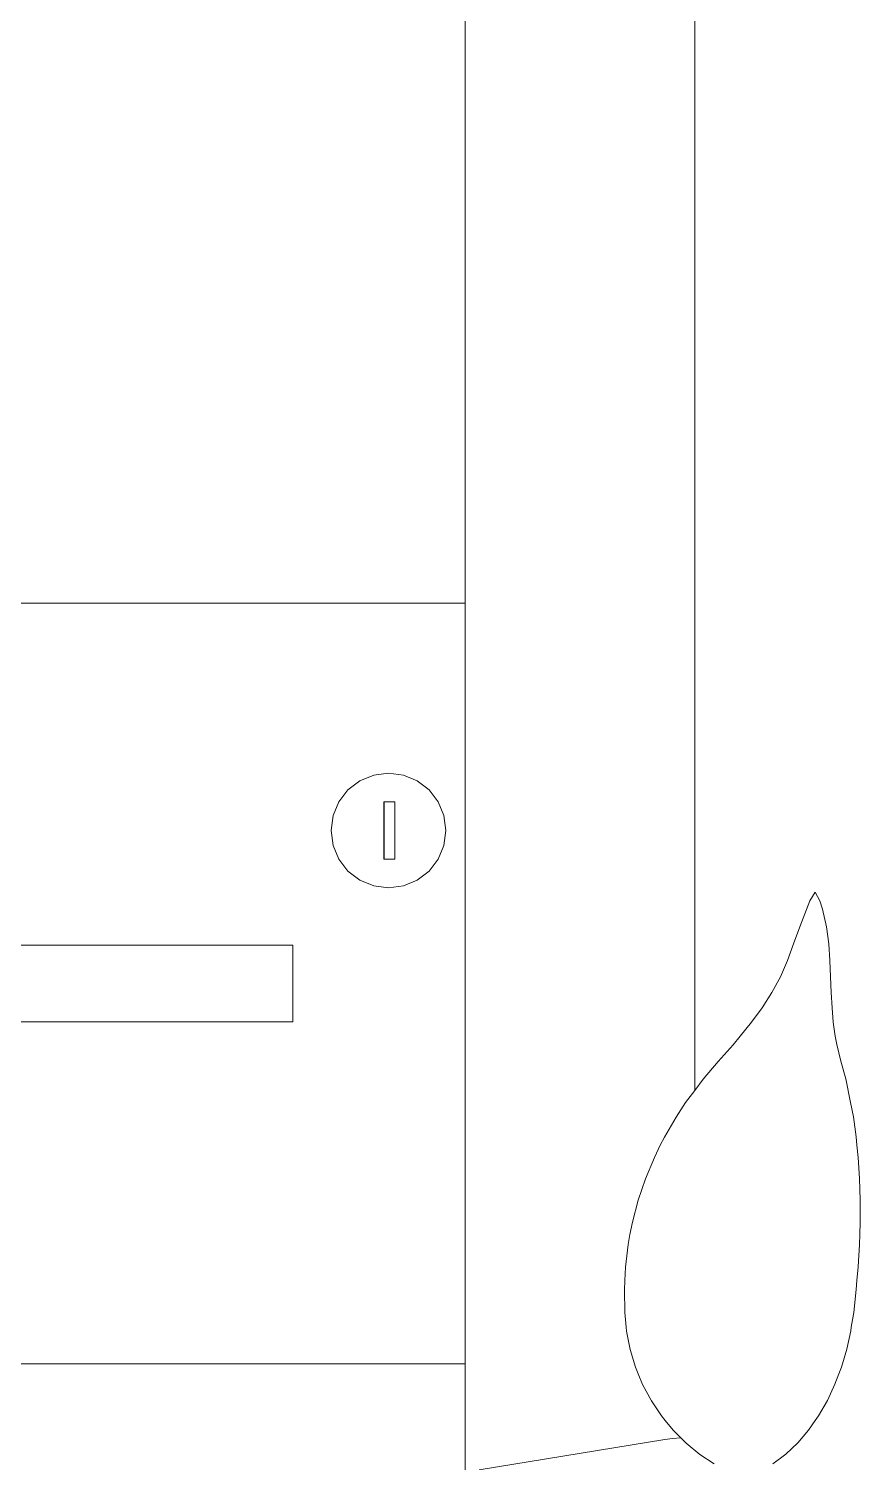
# Model space of a CAD drawing. Header units: metres. Extents: x 12.2 to 77.2, y 18.8 to 35.5.
# Drawn here: x 55.888 to 56.1641, y 30.3797 to 30.8554 of the extents above; entities that cross this region are included whole.
import ezdxf

# ---------------------------------------------------------------- set-up
doc = ezdxf.new("R2010")
doc.units = ezdxf.units.M
doc.layers.add('0inne_gulv', color=7, linetype='Continuous', lineweight=13)

# ---------------------------------------------------------------- blocks, each defined once
blk = doc.blocks.new('One bedroom house fr')
for p, q in [((1.11098, -0.50611), (1.11098, -1.96314)), ((1.03478, -1.80151), (1.03478, -0.58231)), ((0.88238, -1.80151), (1.03478, -1.80151)), ((1.03478, -2.05392), (1.03478, -1.80151)), ((0.99986, -1.86042), (1.00445, -1.85852)), ((1.00445, -1.85852), (1.00938, -1.85787)), ((1.00938, -1.85787), (1.01431, -1.85852)), ((1.01431, -1.85852), (1.01891, -1.86042)), ((0.99288, -1.86739), (0.99591, -1.86345)), ((0.99591, -1.86345), (0.99986, -1.86042)), ((1.01891, -1.86042), (1.02285, -1.86345)), ((1.02285, -1.86345), (1.02588, -1.86739)), ((0.99098, -1.87199), (0.99288, -1.86739)), ((1.00779, -1.86739), (1.00794, -1.86739)), ((1.00779, -1.87693), (1.00779, -1.86739)), ((1.00794, -1.86739), (1.00794, -1.88644)), ((1.00794, -1.86739), (1.01142, -1.86739)), ((1.01142, -1.86739), (1.01142, -1.88644)), ((1.02588, -1.86739), (1.02778, -1.87199)), ((0.99033, -1.87692), (0.99098, -1.87199)), ((1.02778, -1.87199), (1.02843, -1.87692)), ((0.99098, -1.88185), (0.99033, -1.87692)), ((1.00794, -1.88644), (1.00779, -1.87693)), ((1.00779, -1.88644), (1.00779, -1.87693)), ((1.02843, -1.87692), (1.02778, -1.88185)), ((0.99288, -1.88644), (0.99098, -1.88185)), ((1.02778, -1.88185), (1.02588, -1.88644)), ((0.99591, -1.89039), (0.99288, -1.88644)), ((1.00794, -1.88644), (1.00779, -1.88644)), ((1.01142, -1.88644), (1.00794, -1.88644)), ((1.02588, -1.88644), (1.02285, -1.89039)), ((0.99986, -1.89341), (0.99591, -1.89039)), ((1.02285, -1.89039), (1.01891, -1.89341)), ((1.00445, -1.89532), (0.99986, -1.89341)), ((1.00938, -1.89597), (1.00445, -1.89532)), ((1.01431, -1.89532), (1.00938, -1.89597)), ((1.01891, -1.89341), (1.01431, -1.89532)), ((1.15095, -1.89737), (1.14919, -1.90023)), ((1.15095, -1.89737), (1.15249, -1.90022)), ((1.14804, -1.90308), (1.14919, -1.90023)), ((1.1534, -1.90307), (1.15249, -1.90022)), ((1.14804, -1.90308), (1.14583, -1.90887)), ((1.1534, -1.90307), (1.15472, -1.90886)), ((1.14377, -1.91452), (1.14583, -1.90887)), ((1.15548, -1.91451), (1.15472, -1.90886)), ((0.88238, -1.91502), (0.97763, -1.91502)), ((0.97763, -1.91502), (0.97763, -1.94042)), ((1.14175, -1.92005), (1.14377, -1.91452)), ((1.15578, -1.92004), (1.15548, -1.91451)), ((1.14175, -1.92005), (1.13941, -1.92545)), ((1.15601, -1.92544), (1.15578, -1.92004)), ((1.13941, -1.92545), (1.13663, -1.93069)), ((1.15601, -1.92544), (1.15628, -1.93068)), ((1.13663, -1.93069), (1.13342, -1.93573)), ((1.15628, -1.93068), (1.15662, -1.93572)), ((1.13342, -1.93573), (1.12981, -1.94056)), ((1.15699, -1.94054), (1.15662, -1.93572)), ((0.88238, -1.94042), (0.97763, -1.94042)), ((1.12611, -1.94521), (1.12981, -1.94056)), ((1.15699, -1.94054), (1.15761, -1.94519)), ((1.12611, -1.94521), (1.12375, -1.94799)), ((1.15761, -1.94519), (1.15812, -1.94797)), ((1.12375, -1.94799), (1.11873, -1.95353)), ((1.15812, -1.94797), (1.15946, -1.9535)), ((1.11382, -1.95938), (1.11873, -1.95353)), ((1.15946, -1.9535), (1.16114, -1.95935)), ((1.11098, -1.96314), (1.11382, -1.95938)), ((1.16114, -1.95935), (1.16274, -1.96712)), ((1.10795, -1.96715), (1.11098, -1.96314)), ((1.10483, -1.97199), (1.10795, -1.96715)), ((1.16274, -1.96712), (1.16369, -1.97196)), ((1.10096, -1.97862), (1.10483, -1.97199)), ((1.16369, -1.97196), (1.16458, -1.97858)), ((1.10096, -1.97862), (1.09954, -1.98133)), ((1.16479, -1.98129), (1.16458, -1.97858)), ((1.09954, -1.98133), (1.09759, -1.98546)), ((1.16528, -1.98542), (1.16479, -1.98129)), ((1.09759, -1.98546), (1.09467, -1.99246)), ((1.16528, -1.98542), (1.16572, -1.99242)), ((1.0934, -1.99598), (1.09467, -1.99246)), ((1.16572, -1.99242), (1.16576, -1.99593)), ((1.09225, -1.99962), (1.0934, -1.99598)), ((1.16576, -1.99593), (1.16595, -1.99957)), ((1.09034, -2.0069), (1.09225, -1.99962)), ((1.16595, -1.99957), (1.16595, -2.00686)), ((1.08948, -2.01099), (1.09034, -2.0069)), ((1.16595, -2.00686), (1.16574, -2.01094)), ((1.08892, -2.0143), (1.08948, -2.01099)), ((1.16571, -2.01425), (1.16574, -2.01094)), ((1.08892, -2.0143), (1.08804, -2.02178)), ((1.16528, -2.02173), (1.16571, -2.01425)), ((1.08766, -2.02931), (1.08774, -2.02627)), ((1.08804, -2.02178), (1.08774, -2.02627)), ((1.1646, -2.02926), (1.1648, -2.02622)), ((1.1648, -2.02622), (1.16528, -2.02173)), ((1.08782, -2.03689), (1.08766, -2.02931)), ((1.1646, -2.02926), (1.16374, -2.03684)), ((1.08782, -2.03689), (1.08819, -2.04172)), ((1.16293, -2.04167), (1.16374, -2.03684)), ((1.08819, -2.04172), (1.08834, -2.04301)), ((1.08834, -2.04301), (1.08958, -2.04908)), ((1.16147, -2.04904), (1.16276, -2.04296)), ((1.16276, -2.04296), (1.16293, -2.04167)), ((1.08958, -2.04908), (1.09132, -2.05498)), ((1.16147, -2.04904), (1.15968, -2.05493)), ((1.03478, -2.05392), (0.88238, -2.05392)), ((1.03478, -2.09016), (1.03478, -2.05392)), ((1.09132, -2.05498), (1.09221, -2.05722)), ((1.0937, -2.06068), (1.09221, -2.05722)), ((1.15754, -2.06064), (1.15877, -2.05718)), ((1.15877, -2.05718), (1.15968, -2.05493)), ((1.0937, -2.06068), (1.09662, -2.06611)), ((1.15754, -2.06064), (1.15502, -2.06607)), ((1.09662, -2.06611), (1.09997, -2.07118)), ((1.15206, -2.07115), (1.15502, -2.06607)), ((1.09997, -2.07118), (1.10118, -2.07269)), ((1.10118, -2.07269), (1.10384, -2.07589)), ((1.1488, -2.07586), (1.15096, -2.07266)), ((1.15206, -2.07115), (1.15096, -2.07266)), ((1.10363, -2.07868), (1.10107, -2.07897)), ((1.10363, -2.07868), (1.10633, -2.07838)), ((1.10384, -2.07589), (1.10633, -2.07838)), ((1.10633, -2.07838), (1.10811, -2.08015)), ((1.14521, -2.08013), (1.1488, -2.07586)), ((1.03941, -2.08906), (1.10107, -2.07897)), ((1.11266, -2.08391), (1.10811, -2.08015)), ((1.14521, -2.08013), (1.14125, -2.08389)), ((1.11266, -2.08391), (1.11746, -2.08711)), ((1.13696, -2.0871), (1.14125, -2.08389))]:
    blk.add_line(p, q)

msp = doc.modelspace()

# ---------------------------------------------------------------- block references
at = {"layer": '0inne_gulv'}
msp.add_blockref('One bedroom house fr', (54.9981, 32.46623), dxfattribs=at)

doc.saveas('drawing.dxf')
